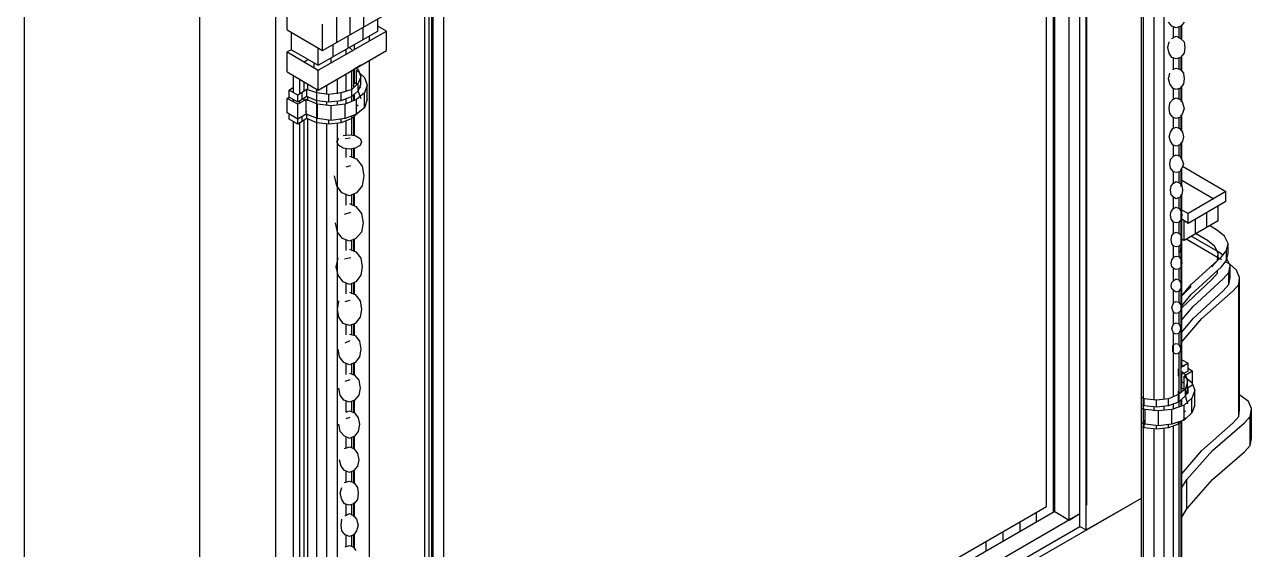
# Model space of a CAD drawing. Header units: inches. Extents: x 0.3 to 16.2, y 0.3 to 11.4.
# Drawn here: x 13.167 to 13.848, y 8.011 to 8.303 of the extents above; entities that cross this region are included whole.
import ezdxf

# ---------------------------------------------------------------- set-up
doc = ezdxf.new("R2010")
doc.units = ezdxf.units.IN
doc.header["$LTSCALE"] = 0.009843
doc.header["$MEASUREMENT"] = 0
doc.layers.add('GEOMETRY', color=7, linetype='Continuous')

msp = doc.modelspace()

# ---------------------------------------------------------------- linework, layer by layer
at = {"layer": 'GEOMETRY'}
for p, q in [((13.75236, 8.0311), (13.75236, 8.57126)), ((13.75591, 8.02205), (13.75591, 8.57598)), ((13.7563, 8.03583), (13.7563, 8.57638)), ((13.74646, 8.02756), (13.74646, 8.56772)), ((13.7378, 8.03189), (13.7378, 8.5626)), ((13.73858, 8.03228), (13.73858, 8.56299)), ((13.73386, 8.03504), (13.73386, 8.55079)), ((13.78661, 8.03976), (13.78661, 8.53268)), ((13.7878, 7.97205), (13.7878, 8.53189)), ((13.7937, 8.09449), (13.7937, 8.5126)), ((13.7937, 8.09449), (13.7937, 8.5126)), ((13.79921, 8.09488), (13.79921, 8.51299)), ((13.16693, 7.71772), (13.16693, 8.45079)), ((13.26417, 7.70118), (13.26417, 8.43189)), ((13.3063, 7.69016), (13.3063, 8.42008)), ((13.38898, 7.81024), (13.38898, 8.36417)), ((13.39134, 7.82244), (13.39134, 8.3626)), ((13.39291, 7.83268), (13.39291, 8.36378)), ((13.3937, 7.84528), (13.3937, 8.36142)), ((13.39961, 7.84213), (13.39961, 8.35787)), ((13.3126, 8.29961), (13.3126, 8.31457)), ((13.34764, 8.29685), (13.34764, 8.31181)), ((13.35512, 8.30118), (13.35512, 8.31614)), ((13.33228, 8.28819), (13.37008, 8.30984)), ((13.34016, 8.29252), (13.34016, 8.30748)), ((13.36299, 8.29882), (13.36299, 8.30551)), ((13.3126, 8.29961), (13.33228, 8.28819)), ((13.31496, 8.28858), (13.31496, 8.29803)), ((13.32992, 8.27717), (13.36772, 8.29882)), ((13.32992, 8.27717), (13.36772, 8.29882)), ((13.32992, 8.27992), (13.36299, 8.29882)), ((13.33228, 8.28819), (13.33228, 8.30276)), ((13.35472, 8.29409), (13.35472, 8.30079)), ((13.36772, 8.29882), (13.36299, 8.30157)), ((13.36772, 8.28819), (13.36772, 8.29882)), ((13.80354, 8.30157), (13.80157, 8.30394)), ((13.80591, 8.30079), (13.80354, 8.30157)), ((13.80433, 8.29528), (13.80433, 8.30118)), ((13.80433, 8.29528), (13.80433, 8.30118)), ((13.80866, 8.30157), (13.80591, 8.30079)), ((13.80748, 8.29528), (13.80748, 8.30118)), ((13.81024, 8.30394), (13.80866, 8.30157)), ((13.80866, 8.29449), (13.80866, 8.30197)), ((13.80866, 8.29449), (13.80866, 8.30197)), ((13.80866, 8.29449), (13.80866, 8.30197)), ((13.80866, 8.29449), (13.80866, 8.30197)), ((13.80906, 8.29409), (13.80906, 8.30236)), ((13.80906, 8.29409), (13.80906, 8.30236)), ((13.33819, 8.28465), (13.33819, 8.29134)), ((13.34646, 8.28937), (13.34646, 8.29606)), ((13.35, 8.28858), (13.35, 8.29134)), ((13.35827, 8.29331), (13.35827, 8.29606)), ((13.80118, 8.28976), (13.80197, 8.29291)), ((13.80354, 8.29488), (13.80591, 8.29606)), ((13.80591, 8.29606), (13.80827, 8.29488)), ((13.80827, 8.29488), (13.81024, 8.29291)), ((13.81024, 8.29291), (13.81063, 8.28976)), ((13.31496, 8.28858), (13.3126, 8.2874)), ((13.3126, 8.2874), (13.32992, 8.27717)), ((13.3126, 8.2874), (13.32992, 8.27717)), ((13.3126, 8.27638), (13.3126, 8.2874)), ((13.31496, 8.28858), (13.32992, 8.27992)), ((13.32992, 8.27992), (13.32992, 8.28937)), ((13.32992, 8.26614), (13.36772, 8.28819)), ((13.34528, 8.28583), (13.34528, 8.28858)), ((13.34724, 8.28976), (13.34843, 8.28858)), ((13.34843, 8.28858), (13.34882, 8.2878)), ((13.80197, 8.28661), (13.80118, 8.28976)), ((13.80354, 8.28425), (13.80197, 8.28661)), ((13.80591, 8.28346), (13.80354, 8.28425)), ((13.80827, 8.28425), (13.80591, 8.28346)), ((13.81024, 8.28661), (13.80827, 8.28425)), ((13.80866, 8.27677), (13.80866, 8.28465)), ((13.80866, 8.27677), (13.80866, 8.28465)), ((13.80866, 8.27717), (13.80866, 8.28465)), ((13.80866, 8.27717), (13.80866, 8.28465)), ((13.80906, 8.27677), (13.80906, 8.28504)), ((13.80906, 8.27677), (13.80906, 8.28504)), ((13.81063, 8.28976), (13.81024, 8.28661)), ((13.32205, 8.28189), (13.32402, 8.28307)), ((13.32756, 8.27874), (13.32756, 8.2811)), ((13.33701, 8.2811), (13.33701, 8.28386)), ((13.35354, 8.27992), (13.34961, 8.27756)), ((13.34961, 8.26772), (13.34961, 8.27756)), ((13.35, 8.26969), (13.35, 8.27795)), ((13.35118, 8.27835), (13.35197, 8.27756)), ((13.35197, 8.27756), (13.35354, 8.27362)), ((13.35827, 7.79252), (13.35827, 8.28268)), ((13.80394, 8.27756), (13.80591, 8.27835)), ((13.80433, 8.27795), (13.80433, 8.28386)), ((13.80433, 8.27795), (13.80433, 8.28386)), ((13.80591, 8.27835), (13.80827, 8.27756)), ((13.80748, 8.27795), (13.80748, 8.28386)), ((13.80827, 8.27756), (13.80984, 8.27559)), ((13.3126, 8.27638), (13.32992, 8.26614)), ((13.31614, 8.26496), (13.31614, 8.27441)), ((13.31969, 8.26417), (13.31969, 8.27244)), ((13.32205, 8.26575), (13.32205, 8.27087)), ((13.33031, 8.27717), (13.32913, 8.27717)), ((13.33031, 8.27717), (13.32913, 8.27717)), ((13.32992, 8.26614), (13.32992, 8.27717)), ((13.34055, 8.26417), (13.34055, 8.27244)), ((13.34528, 8.26535), (13.34528, 8.2752)), ((13.34528, 8.26535), (13.34528, 8.2752)), ((13.34843, 8.25984), (13.34843, 8.27717)), ((13.34843, 8.27717), (13.34843, 8.27677)), ((13.35118, 8.27717), (13.35551, 8.27323)), ((13.35118, 8.2689), (13.35118, 8.27717)), ((13.35354, 8.27362), (13.35197, 8.27008)), ((13.35354, 8.27362), (13.35197, 8.27008)), ((13.35354, 8.26969), (13.35354, 8.27362)), ((13.35551, 8.27323), (13.35709, 8.2689)), ((13.80157, 8.27244), (13.80236, 8.27559)), ((13.80236, 8.26969), (13.80157, 8.27244)), ((13.80984, 8.27559), (13.81024, 8.27244)), ((13.81024, 8.27244), (13.80984, 8.26969)), ((13.31378, 8.26614), (13.31614, 8.26772)), ((13.3185, 8.26339), (13.31378, 8.26614)), ((13.3185, 8.26339), (13.31378, 8.26614)), ((13.31378, 8.2622), (13.31378, 8.26614)), ((13.32362, 8.26654), (13.3185, 8.26339)), ((13.32362, 8.26654), (13.3185, 8.26339)), ((13.32087, 8.26102), (13.32087, 8.26496)), ((13.32913, 8.26457), (13.32362, 8.26654)), ((13.32362, 8.2626), (13.32362, 8.26654)), ((13.32913, 8.26457), (13.32362, 8.26654)), ((13.32402, 8.26654), (13.32402, 8.26969)), ((13.32913, 7.70709), (13.32913, 8.26693)), ((13.33583, 8.26378), (13.32913, 8.26457)), ((13.32913, 8.26024), (13.32913, 8.26457)), ((13.33583, 8.26378), (13.32913, 8.26457)), ((13.33465, 8.26378), (13.33465, 8.2689)), ((13.34252, 8.26457), (13.33583, 8.26378)), ((13.34252, 8.26457), (13.33583, 8.26378)), ((13.34843, 8.26654), (13.34252, 8.26457)), ((13.34843, 8.26654), (13.34252, 8.26457)), ((13.34252, 8.26024), (13.34252, 8.26457)), ((13.35197, 8.27008), (13.34843, 8.26654)), ((13.35197, 8.27008), (13.34843, 8.26654)), ((13.34843, 8.2689), (13.34843, 8.2685)), ((13.34843, 8.2689), (13.34843, 8.2685)), ((13.34843, 8.2685), (13.34843, 8.2685)), ((13.34843, 8.26457), (13.34843, 8.2685)), ((13.34843, 8.2626), (13.34843, 8.26654)), ((13.35197, 8.26575), (13.34843, 8.2626)), ((13.35118, 8.27047), (13.34961, 8.26969)), ((13.35118, 8.27047), (13.34961, 8.26969)), ((13.35, 8.26024), (13.35, 8.26417)), ((13.35551, 8.26457), (13.35118, 8.26102)), ((13.35551, 8.26457), (13.35118, 8.26102)), ((13.35197, 8.26575), (13.35197, 8.27008)), ((13.35354, 8.26969), (13.35197, 8.26575)), ((13.35354, 8.26772), (13.35197, 8.26693)), ((13.35197, 8.26575), (13.35197, 8.26535)), ((13.35197, 8.26535), (13.35354, 8.26142)), ((13.35709, 8.2689), (13.35551, 8.26457)), ((13.35709, 8.2689), (13.35551, 8.26457)), ((13.35551, 8.2563), (13.35551, 8.26457)), ((13.35709, 8.26102), (13.35709, 8.2689)), ((13.80394, 8.26732), (13.80236, 8.26969)), ((13.80591, 8.26654), (13.80394, 8.26732)), ((13.80433, 8.26102), (13.80433, 8.26732)), ((13.80433, 8.26102), (13.80433, 8.26732)), ((13.80827, 8.26732), (13.80591, 8.26654)), ((13.80748, 8.26102), (13.80748, 8.26693)), ((13.80984, 8.26969), (13.80827, 8.26732)), ((13.80866, 8.25984), (13.80866, 8.26811)), ((13.80866, 8.25984), (13.80866, 8.26811)), ((13.80866, 8.26024), (13.80866, 8.26811)), ((13.80866, 8.26024), (13.80866, 8.26811)), ((13.80906, 8.25984), (13.80906, 8.2685)), ((13.80906, 8.25984), (13.80906, 8.2685)), ((13.3126, 8.26142), (13.31378, 8.2622)), ((13.3185, 8.25827), (13.3126, 8.26142)), ((13.3185, 8.25827), (13.3126, 8.26142)), ((13.3126, 8.25354), (13.3126, 8.26142)), ((13.3185, 8.25945), (13.31378, 8.2622)), ((13.31614, 8.25945), (13.31614, 8.26102)), ((13.3185, 8.25945), (13.3185, 8.26339)), ((13.32362, 8.2626), (13.3185, 8.25945)), ((13.32323, 8.26102), (13.3185, 8.25827)), ((13.32323, 8.26102), (13.3185, 8.25827)), ((13.3185, 8.25), (13.3185, 8.25827)), ((13.31969, 8.25866), (13.31969, 8.26024)), ((13.32205, 8.26024), (13.32205, 8.26142)), ((13.32953, 8.25827), (13.32323, 8.26102)), ((13.32323, 8.25276), (13.32323, 8.26102)), ((13.32953, 8.25827), (13.32323, 8.26102)), ((13.32913, 8.26024), (13.32362, 8.2626)), ((13.32402, 8.26024), (13.32402, 8.2622)), ((13.33583, 8.25945), (13.32913, 8.26024)), ((13.33701, 8.25748), (13.32953, 8.25827)), ((13.32953, 8.25039), (13.32953, 8.25827)), ((13.33701, 8.25748), (13.32953, 8.25827)), ((13.33465, 8.25787), (13.33465, 8.25984)), ((13.33583, 8.25945), (13.33583, 8.26378)), ((13.34252, 8.26024), (13.33583, 8.25945)), ((13.34488, 8.25827), (13.33701, 8.25748)), ((13.34488, 8.25827), (13.33701, 8.25748)), ((13.33701, 8.24921), (13.33701, 8.25748)), ((13.34055, 8.25787), (13.34055, 8.26024)), ((13.34843, 8.2626), (13.34252, 8.26024)), ((13.35118, 8.26102), (13.34488, 8.25827)), ((13.35118, 8.26102), (13.34488, 8.25827)), ((13.34488, 8.25039), (13.34488, 8.25827)), ((13.34528, 8.25866), (13.34528, 8.26142)), ((13.34528, 8.25866), (13.34528, 8.26142)), ((13.34961, 8.26024), (13.34961, 8.26378)), ((13.35118, 8.25276), (13.35118, 8.26102)), ((13.35197, 8.25787), (13.35118, 8.25709)), ((13.35197, 8.25787), (13.35118, 8.25709)), ((13.35709, 8.26102), (13.35551, 8.2563)), ((13.80197, 8.25591), (13.80236, 8.25906)), ((13.80236, 8.25906), (13.80394, 8.26102)), ((13.80394, 8.26102), (13.80591, 8.26181)), ((13.80591, 8.26181), (13.80827, 8.26102)), ((13.80827, 8.26102), (13.80945, 8.25906)), ((13.80945, 8.25906), (13.81024, 8.25591)), ((13.3185, 8.25), (13.3126, 8.25354)), ((13.31378, 8.25), (13.31378, 8.25276)), ((13.32323, 8.25276), (13.3185, 8.25)), ((13.3185, 8.24724), (13.3185, 8.25118)), ((13.32362, 8.25039), (13.3185, 8.24724)), ((13.32087, 8.24882), (13.32087, 8.25157)), ((13.32362, 8.25433), (13.32323, 8.25394)), ((13.32362, 8.25433), (13.32323, 8.25394)), ((13.32953, 8.25039), (13.32323, 8.25276)), ((13.32362, 8.25039), (13.32362, 8.25236)), ((13.32913, 8.24803), (13.32362, 8.25039)), ((13.32953, 8.25236), (13.32913, 8.25236)), ((13.32913, 8.24803), (13.32913, 8.25236)), ((13.32953, 8.25236), (13.32913, 8.25236)), ((13.33701, 8.24921), (13.32953, 8.25039)), ((13.34488, 8.25039), (13.33701, 8.24921)), ((13.34843, 8.25039), (13.34252, 8.24803)), ((13.35118, 8.25276), (13.34488, 8.25039)), ((13.35197, 8.25354), (13.34843, 8.25039)), ((13.34843, 8.24134), (13.34843, 8.25157)), ((13.34843, 8.25039), (13.34843, 8.25157)), ((13.34961, 8.24094), (13.34961, 8.25157)), ((13.35, 8.24094), (13.35, 8.25197)), ((13.35551, 8.2563), (13.35118, 8.25276)), ((13.80236, 8.25315), (13.80197, 8.25591)), ((13.80394, 8.25118), (13.80236, 8.25315)), ((13.80591, 8.25039), (13.80394, 8.25118)), ((13.80433, 8.24488), (13.80433, 8.25118)), ((13.80433, 8.24488), (13.80433, 8.25118)), ((13.80827, 8.25118), (13.80591, 8.25039)), ((13.80748, 8.24488), (13.80748, 8.25118)), ((13.80945, 8.25315), (13.80827, 8.25118)), ((13.80866, 8.2437), (13.80866, 8.25236)), ((13.80866, 8.2437), (13.80866, 8.25236)), ((13.80866, 8.24409), (13.80866, 8.25197)), ((13.80866, 8.24409), (13.80866, 8.25197)), ((13.80906, 8.2437), (13.80906, 8.25236)), ((13.80906, 8.2437), (13.80906, 8.25236)), ((13.81024, 8.25591), (13.80945, 8.25315)), ((13.3185, 8.24724), (13.31378, 8.25)), ((13.31614, 7.83031), (13.31614, 8.24882)), ((13.31969, 7.82992), (13.31969, 8.24803)), ((13.32205, 7.8311), (13.32205, 8.24921)), ((13.32402, 7.83189), (13.32402, 8.25)), ((13.33583, 8.24724), (13.32913, 8.24803)), ((13.33465, 7.82953), (13.33465, 8.24764)), ((13.33583, 8.24724), (13.33583, 8.24961)), ((13.34252, 8.24803), (13.33583, 8.24724)), ((13.34055, 7.82992), (13.34055, 8.24803)), ((13.34252, 8.24803), (13.34252, 8.25)), ((13.34528, 8.24134), (13.34528, 8.24921)), ((13.34528, 8.24134), (13.34528, 8.24921)), ((13.80276, 8.24291), (13.80394, 8.24488)), ((13.80394, 8.24488), (13.80591, 8.24567)), ((13.80591, 8.24567), (13.80787, 8.24488)), ((13.80787, 8.24488), (13.80945, 8.24291)), ((13.34016, 8.2374), (13.34134, 8.23937)), ((13.34134, 8.23543), (13.34016, 8.2374)), ((13.3437, 8.24094), (13.34724, 8.24134)), ((13.34488, 8.23937), (13.34764, 8.23976)), ((13.34724, 8.24134), (13.35039, 8.24094)), ((13.35039, 8.24094), (13.35315, 8.23937)), ((13.35315, 8.23937), (13.35394, 8.2374)), ((13.35394, 8.2374), (13.35315, 8.23543)), ((13.80197, 8.24016), (13.80276, 8.24291)), ((13.80276, 8.2378), (13.80197, 8.24016)), ((13.80394, 8.23583), (13.80276, 8.2378)), ((13.80945, 8.2378), (13.80787, 8.23583)), ((13.80866, 8.22835), (13.80866, 8.23701)), ((13.80866, 8.22835), (13.80866, 8.23701)), ((13.80866, 8.22835), (13.80866, 8.23661)), ((13.80866, 8.22835), (13.80866, 8.23661)), ((13.80906, 8.22795), (13.80906, 8.23701)), ((13.80906, 8.22795), (13.80906, 8.23701)), ((13.80945, 8.24291), (13.80984, 8.24016)), ((13.80984, 8.24016), (13.80945, 8.2378)), ((13.3437, 8.23386), (13.34134, 8.23543)), ((13.34724, 8.23346), (13.3437, 8.23386)), ((13.34528, 8.22874), (13.34528, 8.23346)), ((13.34528, 8.22874), (13.34528, 8.23346)), ((13.35039, 8.23386), (13.34724, 8.23346)), ((13.34843, 8.22874), (13.34843, 8.23346)), ((13.34961, 8.22835), (13.34961, 8.23386)), ((13.35, 8.22835), (13.35, 8.23386)), ((13.35315, 8.23543), (13.35039, 8.23386)), ((13.80591, 8.23504), (13.80394, 8.23583)), ((13.80433, 8.22953), (13.80433, 8.23583)), ((13.80433, 8.22953), (13.80433, 8.23583)), ((13.80433, 8.22953), (13.80591, 8.23031)), ((13.80787, 8.23583), (13.80591, 8.23504)), ((13.80591, 8.23031), (13.80787, 8.22953)), ((13.80748, 8.22953), (13.80748, 8.23583)), ((13.34016, 8.22402), (13.34055, 8.22441)), ((13.34528, 8.22362), (13.34803, 8.22441)), ((13.34724, 8.22953), (13.35118, 8.22795)), ((13.35118, 8.22795), (13.35433, 8.22402)), ((13.35433, 8.22402), (13.35512, 8.2185)), ((13.80236, 8.2252), (13.80276, 8.22756)), ((13.80276, 8.22283), (13.80236, 8.2252)), ((13.80276, 8.22756), (13.80433, 8.22953)), ((13.80787, 8.22953), (13.80906, 8.22756)), ((13.80906, 8.22756), (13.80984, 8.2252)), ((13.80984, 8.2252), (13.80906, 8.22283)), ((13.80945, 8.22402), (13.83346, 8.20984)), ((13.34016, 8.21299), (13.33898, 8.2185)), ((13.35512, 8.2185), (13.35433, 8.21299)), ((13.80433, 8.22087), (13.80276, 8.22283)), ((13.80591, 8.22047), (13.80433, 8.22087)), ((13.80433, 8.21457), (13.80433, 8.22087)), ((13.80433, 8.21457), (13.80433, 8.22087)), ((13.80787, 8.22087), (13.80591, 8.22047)), ((13.80748, 8.21496), (13.80748, 8.22087)), ((13.80906, 8.22283), (13.80787, 8.22087)), ((13.80866, 8.21339), (13.80866, 8.22244)), ((13.80866, 8.21339), (13.80866, 8.22244)), ((13.80866, 8.2126), (13.80866, 8.22205)), ((13.80866, 8.21339), (13.80866, 8.22205)), ((13.80906, 8.21299), (13.80906, 8.22244)), ((13.80906, 8.21299), (13.80906, 8.22244)), ((13.34291, 8.20906), (13.34016, 8.21299)), ((13.35433, 8.21299), (13.35118, 8.20906)), ((13.80276, 8.21063), (13.80315, 8.21299)), ((13.80315, 8.20827), (13.80276, 8.21063)), ((13.80315, 8.21299), (13.80433, 8.21457)), ((13.80433, 8.21457), (13.80591, 8.21535)), ((13.80591, 8.21535), (13.80787, 8.21457)), ((13.80787, 8.21457), (13.80906, 8.21299)), ((13.80906, 8.21614), (13.82677, 8.20591)), ((13.80906, 8.21299), (13.80945, 8.21063)), ((13.80945, 8.21063), (13.80906, 8.20827)), ((13.83346, 8.20984), (13.8126, 8.19764)), ((13.83346, 8.20984), (13.8126, 8.19764)), ((13.83346, 8.20433), (13.83346, 8.20984)), ((13.34724, 8.20748), (13.34291, 8.20906)), ((13.34528, 8.20236), (13.34528, 8.20827)), ((13.34528, 8.20236), (13.34528, 8.20827)), ((13.35118, 8.20906), (13.34724, 8.20748)), ((13.34724, 8.20315), (13.35079, 8.20157)), ((13.34843, 8.20236), (13.34843, 8.20787)), ((13.34961, 8.20197), (13.34961, 8.20827)), ((13.35, 8.20197), (13.35, 8.20866)), ((13.80433, 8.20669), (13.80315, 8.20827)), ((13.80591, 8.20591), (13.80433, 8.20669)), ((13.80433, 8.20039), (13.80433, 8.20669)), ((13.80433, 8.20039), (13.80433, 8.20669)), ((13.80787, 8.20669), (13.80591, 8.20591)), ((13.80748, 8.20039), (13.80748, 8.20669)), ((13.80906, 8.20827), (13.80787, 8.20669)), ((13.80866, 8.1122), (13.80866, 8.20827)), ((13.80866, 8.17992), (13.80866, 8.20827)), ((13.80866, 8.19921), (13.80866, 8.20787)), ((13.80906, 8.20394), (13.80906, 8.20827)), ((13.80906, 8.1126), (13.80906, 8.20827)), ((13.83346, 8.20433), (13.8126, 8.19213)), ((13.34449, 8.19724), (13.34803, 8.19843)), ((13.35079, 8.20157), (13.35394, 8.19764)), ((13.35394, 8.19764), (13.35472, 8.19252)), ((13.80276, 8.19685), (13.80315, 8.19882)), ((13.80315, 8.19449), (13.80276, 8.19685)), ((13.80315, 8.19882), (13.80433, 8.20039)), ((13.80433, 8.20039), (13.80591, 8.20118)), ((13.80591, 8.20118), (13.80748, 8.20039)), ((13.80748, 8.20039), (13.80866, 8.19882)), ((13.80866, 8.19882), (13.80906, 8.19685)), ((13.80906, 8.19685), (13.80866, 8.19449)), ((13.8126, 8.19764), (13.80906, 8.19961)), ((13.8126, 8.19764), (13.80906, 8.19961)), ((13.8126, 8.19764), (13.80906, 8.19961)), ((13.8126, 8.19213), (13.8126, 8.19764)), ((13.82283, 8.19016), (13.82283, 8.19803)), ((13.82913, 8.1937), (13.82913, 8.20197)), ((13.34055, 8.1874), (13.33937, 8.19252)), ((13.35472, 8.19252), (13.35394, 8.1874)), ((13.80433, 8.19291), (13.80315, 8.19449)), ((13.80433, 8.18622), (13.80433, 8.19331)), ((13.80433, 8.18622), (13.80433, 8.19331)), ((13.80591, 8.19252), (13.80433, 8.19291)), ((13.80748, 8.19291), (13.80591, 8.19252)), ((13.80866, 8.19449), (13.80748, 8.19291)), ((13.80748, 8.18661), (13.80748, 8.19291)), ((13.80866, 8.09843), (13.80866, 8.19409)), ((13.81024, 8.1937), (13.80906, 8.19449)), ((13.81024, 8.1937), (13.80906, 8.19449)), ((13.8126, 8.19213), (13.80906, 8.19449)), ((13.82913, 8.1937), (13.81024, 8.18268)), ((13.81024, 8.18268), (13.81024, 8.1937)), ((13.81654, 8.18661), (13.81654, 8.19449)), ((13.82874, 8.18819), (13.82441, 8.19094)), ((13.34331, 8.18386), (13.34055, 8.1874)), ((13.34724, 8.18228), (13.34331, 8.18386)), ((13.34528, 8.17717), (13.34528, 8.18307)), ((13.34528, 8.17717), (13.34528, 8.18307)), ((13.35079, 8.18386), (13.34724, 8.18228)), ((13.34843, 8.17717), (13.34843, 8.18268)), ((13.34961, 8.17677), (13.34961, 8.18307)), ((13.35, 8.17677), (13.35, 8.18346)), ((13.35394, 8.1874), (13.35079, 8.18386)), ((13.80315, 8.18307), (13.80354, 8.18543)), ((13.80354, 8.1811), (13.80315, 8.18307)), ((13.80354, 8.18543), (13.80433, 8.18661)), ((13.80433, 8.18661), (13.80591, 8.1874)), ((13.80591, 8.1874), (13.80748, 8.18661)), ((13.80748, 8.18661), (13.80866, 8.18543)), ((13.80866, 8.18543), (13.80906, 8.18307)), ((13.80906, 8.18307), (13.80866, 8.1811)), ((13.81024, 8.18268), (13.80906, 8.18346)), ((13.8311, 8.17205), (13.81142, 8.18346)), ((13.82992, 8.17598), (13.81417, 8.18504)), ((13.82323, 8.18268), (13.81654, 8.18661)), ((13.82717, 8.17953), (13.82323, 8.18268)), ((13.83268, 8.18504), (13.82874, 8.18819)), ((13.83465, 8.1811), (13.83268, 8.18504)), ((13.34724, 8.17795), (13.35079, 8.17638)), ((13.35079, 8.17638), (13.35354, 8.17283)), ((13.80433, 8.17953), (13.80354, 8.1811)), ((13.80433, 8.17323), (13.80433, 8.17992)), ((13.80433, 8.17323), (13.80433, 8.17992)), ((13.80591, 8.17913), (13.80433, 8.17953)), ((13.80748, 8.17953), (13.80591, 8.17913)), ((13.80866, 8.1811), (13.80748, 8.17953)), ((13.80748, 8.17362), (13.80748, 8.17953)), ((13.80827, 8.17598), (13.80866, 8.17992)), ((13.82913, 8.17559), (13.82717, 8.17953)), ((13.82874, 8.17165), (13.82913, 8.17559)), ((13.82874, 8.17165), (13.82913, 8.17559)), ((13.82913, 8.17205), (13.82913, 8.17559)), ((13.83189, 8.17441), (13.82992, 8.17598)), ((13.8311, 8.17362), (13.83386, 8.17717)), ((13.8311, 8.17362), (13.83386, 8.17717)), ((13.83386, 8.17717), (13.83465, 8.1811)), ((13.83386, 8.17717), (13.83465, 8.1811)), ((13.83386, 8.17165), (13.83386, 8.17717)), ((13.83386, 8.17165), (13.83465, 8.17559)), ((13.83465, 8.17559), (13.83465, 8.1811)), ((13.33976, 8.16811), (13.34094, 8.17283)), ((13.34449, 8.17244), (13.34803, 8.17323)), ((13.35354, 8.17283), (13.35433, 8.16811)), ((13.80315, 8.17008), (13.80354, 8.17205)), ((13.80354, 8.16811), (13.80315, 8.17008)), ((13.80354, 8.17205), (13.80472, 8.17362)), ((13.80472, 8.17362), (13.80591, 8.17402)), ((13.80591, 8.17402), (13.80748, 8.17362)), ((13.80748, 8.17362), (13.80866, 8.17205)), ((13.80866, 8.17205), (13.80906, 8.17008)), ((13.80906, 8.17008), (13.80866, 8.16811)), ((13.81417, 8.15827), (13.8311, 8.17362)), ((13.81417, 8.15827), (13.8311, 8.17362)), ((13.82559, 8.16811), (13.82874, 8.17165)), ((13.82559, 8.16811), (13.82874, 8.17165)), ((13.8311, 8.16811), (13.83386, 8.17165)), ((13.83543, 8.16969), (13.83307, 8.17087)), ((13.83583, 8.1689), (13.83386, 8.17283)), ((13.83504, 8.16496), (13.83583, 8.1689)), ((13.83504, 8.16496), (13.83583, 8.1689)), ((13.83937, 8.16614), (13.83543, 8.16969)), ((13.83583, 8.1622), (13.83583, 8.1689)), ((13.34094, 8.16339), (13.33976, 8.16811)), ((13.3437, 8.15984), (13.34094, 8.16339)), ((13.35354, 8.16339), (13.35079, 8.15984)), ((13.35433, 8.16811), (13.35354, 8.16339)), ((13.80472, 8.16693), (13.80354, 8.16811)), ((13.80433, 8.16024), (13.80433, 8.16732)), ((13.80433, 8.16024), (13.80433, 8.16732)), ((13.80591, 8.16654), (13.80472, 8.16693)), ((13.80748, 8.16693), (13.80591, 8.16654)), ((13.80866, 8.16811), (13.80748, 8.16693)), ((13.80748, 8.16063), (13.80748, 8.16693)), ((13.81417, 8.15276), (13.8311, 8.16811)), ((13.82559, 8.16102), (13.82874, 8.16457)), ((13.82874, 8.16457), (13.82874, 8.16614)), ((13.83189, 8.16142), (13.83504, 8.16496)), ((13.83189, 8.16142), (13.83504, 8.16496)), ((13.83504, 8.15827), (13.83504, 8.16496)), ((13.83504, 8.15827), (13.83583, 8.1622)), ((13.84094, 8.1622), (13.83937, 8.16614)), ((13.84055, 8.15827), (13.84094, 8.1622)), ((13.84055, 8.15827), (13.84094, 8.1622)), ((13.84094, 8.08898), (13.84094, 8.1622)), ((13.34724, 8.15827), (13.3437, 8.15984)), ((13.34528, 8.15315), (13.34528, 8.15906)), ((13.34528, 8.15315), (13.34528, 8.15906)), ((13.35079, 8.15984), (13.34724, 8.15827)), ((13.34843, 8.15315), (13.34843, 8.15906)), ((13.34961, 8.15276), (13.34961, 8.15945)), ((13.35, 8.15276), (13.35, 8.15945)), ((13.80315, 8.15748), (13.80354, 8.15945)), ((13.80354, 8.15591), (13.80315, 8.15748)), ((13.80354, 8.15945), (13.80472, 8.16063)), ((13.80472, 8.15472), (13.80354, 8.15591)), ((13.80433, 8.14764), (13.80433, 8.15512)), ((13.80433, 8.14764), (13.80433, 8.15512)), ((13.80472, 8.16063), (13.80591, 8.16142)), ((13.80591, 8.16142), (13.80748, 8.16063)), ((13.80748, 8.16063), (13.80827, 8.15945)), ((13.80827, 8.15591), (13.80748, 8.15472)), ((13.80827, 8.15945), (13.80866, 8.15748)), ((13.80866, 8.15748), (13.80827, 8.15591)), ((13.80906, 8.14528), (13.82559, 8.16102)), ((13.80906, 8.15197), (13.81417, 8.15827)), ((13.80906, 8.15197), (13.81417, 8.15827)), ((13.80906, 8.15197), (13.81417, 8.15709)), ((13.80906, 8.15197), (13.81417, 8.15709)), ((13.81535, 8.14606), (13.83189, 8.16142)), ((13.81535, 8.14606), (13.83189, 8.16142)), ((13.83189, 8.15472), (13.83504, 8.15827)), ((13.8374, 8.15472), (13.84055, 8.15827)), ((13.8374, 8.15472), (13.84055, 8.15827)), ((13.84055, 8.08504), (13.84055, 8.15827)), ((13.34055, 8.14449), (13.34134, 8.14921)), ((13.34488, 8.14882), (13.34764, 8.14961)), ((13.34724, 8.15394), (13.35039, 8.15276)), ((13.35039, 8.15276), (13.35315, 8.14921)), ((13.35315, 8.14921), (13.35394, 8.14449)), ((13.80394, 8.14724), (13.80472, 8.14843)), ((13.80591, 8.15394), (13.80472, 8.15472)), ((13.80472, 8.14843), (13.80591, 8.14882)), ((13.80748, 8.15472), (13.80591, 8.15394)), ((13.80591, 8.14882), (13.80709, 8.14843)), ((13.80709, 8.14843), (13.80827, 8.14724)), ((13.80748, 8.14803), (13.80748, 8.15472)), ((13.80906, 8.14646), (13.81417, 8.15276)), ((13.81535, 8.13937), (13.83189, 8.15472)), ((13.82008, 8.13937), (13.8374, 8.15472)), ((13.82008, 8.13937), (13.8374, 8.15472)), ((13.34134, 8.14016), (13.34055, 8.14449)), ((13.35394, 8.14449), (13.35315, 8.14016)), ((13.80354, 8.14567), (13.80394, 8.14724)), ((13.80394, 8.1437), (13.80354, 8.14567)), ((13.80472, 8.14252), (13.80394, 8.1437)), ((13.80433, 8.13583), (13.80433, 8.14331)), ((13.80433, 8.13583), (13.80433, 8.14331)), ((13.80591, 8.14213), (13.80472, 8.14252)), ((13.80709, 8.14252), (13.80591, 8.14213)), ((13.80827, 8.1437), (13.80709, 8.14252)), ((13.80748, 8.13622), (13.80748, 8.14291)), ((13.80827, 8.14724), (13.80866, 8.14567)), ((13.80866, 8.14567), (13.80827, 8.1437)), ((13.80906, 8.13858), (13.81535, 8.14606)), ((13.80906, 8.13858), (13.81535, 8.14606)), ((13.3437, 8.13661), (13.34134, 8.14016)), ((13.34724, 8.13543), (13.3437, 8.13661)), ((13.34528, 8.13031), (13.34528, 8.13622)), ((13.34528, 8.13031), (13.34528, 8.13622)), ((13.35039, 8.13661), (13.34724, 8.13543)), ((13.34843, 8.13031), (13.34843, 8.13622)), ((13.34961, 8.12992), (13.34961, 8.13661)), ((13.35, 8.12992), (13.35, 8.13661)), ((13.35315, 8.14016), (13.35039, 8.13661)), ((13.80354, 8.13386), (13.80394, 8.13543)), ((13.80394, 8.13543), (13.80472, 8.13661)), ((13.80472, 8.13661), (13.80591, 8.13701)), ((13.80591, 8.13701), (13.80709, 8.13661)), ((13.80709, 8.13661), (13.80787, 8.13543)), ((13.80787, 8.13543), (13.80827, 8.13386)), ((13.80906, 8.13189), (13.81535, 8.13937)), ((13.80906, 8.12638), (13.82008, 8.13937)), ((13.80906, 8.12638), (13.82008, 8.13937)), ((13.34724, 8.13071), (13.35039, 8.12992)), ((13.35039, 8.12992), (13.35276, 8.12677)), ((13.80394, 8.13228), (13.80354, 8.13386)), ((13.80472, 8.1311), (13.80394, 8.13228)), ((13.80433, 8.09606), (13.80433, 8.13189)), ((13.80433, 8.09606), (13.80433, 8.13189)), ((13.80591, 8.13071), (13.80472, 8.1311)), ((13.80709, 8.1311), (13.80591, 8.13071)), ((13.80787, 8.13228), (13.80709, 8.1311)), ((13.80748, 8.12441), (13.80748, 8.1315)), ((13.80827, 8.13386), (13.80787, 8.13228)), ((13.34173, 8.11811), (13.34094, 8.12244)), ((13.34488, 8.12598), (13.34764, 8.12717)), ((13.35276, 8.12677), (13.35354, 8.12244)), ((13.35354, 8.12244), (13.35276, 8.11811)), ((13.80394, 8.12402), (13.80472, 8.1252)), ((13.80394, 8.12244), (13.80394, 8.12402)), ((13.80394, 8.12087), (13.80394, 8.12244)), ((13.80472, 8.12008), (13.80394, 8.12087)), ((13.80472, 8.1252), (13.80591, 8.12559)), ((13.80591, 8.12559), (13.80709, 8.1252)), ((13.80709, 8.1252), (13.80787, 8.12402)), ((13.80787, 8.12087), (13.80709, 8.12008)), ((13.80787, 8.12402), (13.80827, 8.12244)), ((13.80827, 8.12244), (13.80787, 8.12087)), ((13.34409, 8.11496), (13.34173, 8.11811)), ((13.34724, 8.11378), (13.34409, 8.11496)), ((13.34528, 8.10827), (13.34528, 8.11417)), ((13.34528, 8.10827), (13.34528, 8.11417)), ((13.35039, 8.11496), (13.34724, 8.11378)), ((13.34843, 8.10866), (13.34843, 8.11417)), ((13.34961, 8.10827), (13.34961, 8.11457)), ((13.35, 8.10787), (13.35, 8.11496)), ((13.35276, 8.11811), (13.35039, 8.11496)), ((13.80591, 8.11969), (13.80472, 8.12008)), ((13.80709, 8.12008), (13.80591, 8.11969)), ((13.80748, 8.09055), (13.80748, 8.12047)), ((13.8126, 8.11457), (13.80866, 8.1122)), ((13.8126, 8.11457), (13.80866, 8.1122)), ((13.80906, 8.11654), (13.8126, 8.11457)), ((13.8126, 8.11024), (13.8126, 8.11457)), ((13.34724, 8.10906), (13.35, 8.10787)), ((13.35, 8.10787), (13.35236, 8.10512)), ((13.80748, 8.11142), (13.80709, 8.11142)), ((13.80748, 8.11142), (13.80709, 8.11142)), ((13.80709, 8.11142), (13.80748, 8.11102)), ((13.80709, 8.10748), (13.80709, 8.11142)), ((13.80748, 8.10748), (13.80709, 8.10748)), ((13.8126, 8.11024), (13.80866, 8.10827)), ((13.80866, 8.11024), (13.81102, 8.10827)), ((13.80866, 8.1), (13.80866, 8.10827)), ((13.80906, 8.11378), (13.81024, 8.11299)), ((13.80906, 8.10039), (13.80906, 8.10827)), ((13.81496, 8.11024), (13.81024, 8.10748)), ((13.81496, 8.11024), (13.81024, 8.10748)), ((13.81024, 8.10748), (13.81457, 8.10394)), ((13.81024, 8.09961), (13.81024, 8.10748)), ((13.81102, 8.10827), (13.8122, 8.10433)), ((13.8126, 8.11181), (13.81496, 8.11024)), ((13.81496, 8.10236), (13.81496, 8.11024)), ((13.34213, 8.09685), (13.34134, 8.10079)), ((13.34488, 8.10472), (13.34764, 8.10551)), ((13.35236, 8.10512), (13.35315, 8.10079)), ((13.35315, 8.10079), (13.35236, 8.09685)), ((13.81024, 8.10079), (13.80866, 8.1)), ((13.81024, 8.10079), (13.80866, 8.1)), ((13.80906, 8.10433), (13.81024, 8.10354)), ((13.8122, 8.10433), (13.81102, 8.10039)), ((13.8122, 8.10433), (13.81102, 8.10039)), ((13.8122, 8.10039), (13.8122, 8.10433)), ((13.81496, 8.10236), (13.8122, 8.10079)), ((13.8126, 8.09803), (13.8126, 8.10079)), ((13.81457, 8.10394), (13.81614, 8.09961)), ((13.34409, 8.09409), (13.34213, 8.09685)), ((13.34724, 8.09291), (13.34409, 8.09409)), ((13.34528, 8.0874), (13.34528, 8.0937)), ((13.34528, 8.0874), (13.34528, 8.0937)), ((13.35, 8.09409), (13.34724, 8.09291)), ((13.34961, 8.0874), (13.34961, 8.0937)), ((13.35236, 8.09685), (13.35, 8.09409)), ((13.35, 8.08701), (13.35, 8.09409)), ((13.78819, 8.09488), (13.78661, 8.09567)), ((13.78819, 8.09488), (13.78661, 8.09567)), ((13.79488, 8.09409), (13.78819, 8.09488)), ((13.78819, 8.09094), (13.78819, 8.09488)), ((13.79488, 8.09409), (13.78819, 8.09488)), ((13.80157, 8.09488), (13.79488, 8.09409)), ((13.80157, 8.09488), (13.79488, 8.09409)), ((13.79488, 8.09016), (13.79488, 8.09409)), ((13.80709, 8.09724), (13.80157, 8.09488)), ((13.80709, 8.09724), (13.80157, 8.09488)), ((13.80157, 8.09094), (13.80157, 8.09488)), ((13.81102, 8.10039), (13.80709, 8.09724)), ((13.81102, 8.10039), (13.80709, 8.09724)), ((13.80748, 8.09921), (13.80709, 8.09921)), ((13.80748, 8.09921), (13.80709, 8.09921)), ((13.80709, 8.09921), (13.80748, 8.09882)), ((13.80709, 8.09528), (13.80709, 8.09921)), ((13.80709, 8.09291), (13.80709, 8.09724)), ((13.81102, 8.09646), (13.80709, 8.09291)), ((13.80866, 8.09094), (13.80866, 8.09449)), ((13.80866, 8.09094), (13.80866, 8.09449)), ((13.80906, 8.09094), (13.80906, 8.09449)), ((13.81102, 8.1), (13.81024, 8.09961)), ((13.81457, 8.09528), (13.81024, 8.09134)), ((13.81457, 8.09528), (13.81024, 8.09134)), ((13.81063, 8.09606), (13.81102, 8.09606)), ((13.8122, 8.10039), (13.81102, 8.09646)), ((13.81102, 8.09646), (13.81102, 8.10039)), ((13.8126, 8.09803), (13.81102, 8.09724)), ((13.81102, 8.09606), (13.8122, 8.09213)), ((13.81614, 8.09961), (13.81457, 8.09528)), ((13.81614, 8.09961), (13.81457, 8.09528)), ((13.81457, 8.08701), (13.81457, 8.09528)), ((13.81614, 8.09134), (13.81614, 8.09961)), ((13.84173, 8.09646), (13.84055, 8.09764)), ((13.84606, 8.09331), (13.84173, 8.09646)), ((13.34528, 8.0874), (13.34724, 8.08819)), ((13.34724, 8.08819), (13.35, 8.08701)), ((13.34843, 8.0878), (13.34843, 8.09331)), ((13.35, 8.08701), (13.35197, 8.08425)), ((13.78819, 8.09094), (13.78661, 8.09134)), ((13.78858, 8.08898), (13.78661, 8.08937)), ((13.78858, 8.08898), (13.78661, 8.08937)), ((13.79488, 8.09016), (13.78819, 8.09094)), ((13.79606, 8.08819), (13.78858, 8.08898)), ((13.78858, 8.08071), (13.78858, 8.08898)), ((13.79606, 8.08819), (13.78858, 8.08898)), ((13.7937, 8.08819), (13.7937, 8.09016)), ((13.7937, 8.08819), (13.7937, 8.09016)), ((13.80157, 8.09094), (13.79488, 8.09016)), ((13.80354, 8.08898), (13.79606, 8.08819)), ((13.80354, 8.08898), (13.79606, 8.08819)), ((13.79606, 8.07992), (13.79606, 8.08819)), ((13.79921, 8.08858), (13.79921, 8.09055)), ((13.80709, 8.09291), (13.80157, 8.09094)), ((13.81024, 8.09134), (13.80354, 8.08898)), ((13.81024, 8.09134), (13.80354, 8.08898)), ((13.80354, 8.08071), (13.80354, 8.08898)), ((13.80433, 8.08898), (13.80433, 8.09213)), ((13.80433, 8.08898), (13.80433, 8.09213)), ((13.81024, 8.08307), (13.81024, 8.09134)), ((13.81102, 8.08819), (13.81024, 8.0874)), ((13.81102, 8.08819), (13.81024, 8.0874)), ((13.81457, 8.08701), (13.81024, 8.08307)), ((13.81614, 8.09134), (13.81457, 8.08701)), ((13.84055, 8.08504), (13.84094, 8.08898)), ((13.84764, 8.08937), (13.84606, 8.09331)), ((13.84685, 8.08504), (13.84764, 8.08937)), ((13.84685, 8.08504), (13.84764, 8.08937)), ((13.84764, 8.07283), (13.84764, 8.08937)), ((13.34213, 8.07677), (13.34134, 8.08071)), ((13.34528, 8.08386), (13.34764, 8.08465)), ((13.35197, 8.08425), (13.35276, 8.08071)), ((13.35276, 8.08071), (13.35197, 8.07677)), ((13.78858, 8.08071), (13.78661, 8.0815)), ((13.78858, 8.08268), (13.78819, 8.08268)), ((13.78819, 8.07874), (13.78819, 8.08268)), ((13.78858, 8.08268), (13.78819, 8.08268)), ((13.79606, 8.07992), (13.78858, 8.08071)), ((13.80354, 8.08071), (13.79606, 8.07992)), ((13.80709, 8.08071), (13.80157, 8.07874)), ((13.80157, 8.07874), (13.80157, 8.08031)), ((13.81024, 8.08307), (13.80354, 8.08071)), ((13.81102, 8.08425), (13.80709, 8.08071)), ((13.80709, 8.08071), (13.80709, 8.08228)), ((13.80748, 7.97677), (13.80748, 8.08228)), ((13.80866, 7.98031), (13.80866, 8.08228)), ((13.80866, 7.97992), (13.80866, 8.08228)), ((13.80906, 7.98898), (13.80906, 8.08228)), ((13.82008, 8.06614), (13.8374, 8.0815)), ((13.82598, 8.06614), (13.8437, 8.0815)), ((13.82598, 8.06614), (13.8437, 8.0815)), ((13.8374, 8.0815), (13.84055, 8.08504)), ((13.8437, 8.0815), (13.84685, 8.08504)), ((13.8437, 8.0815), (13.84685, 8.08504)), ((13.84685, 8.0689), (13.84685, 8.08504)), ((13.34449, 8.07402), (13.34213, 8.07677)), ((13.34724, 8.07283), (13.34449, 8.07402)), ((13.34528, 8.06772), (13.34528, 8.07362)), ((13.34528, 8.06772), (13.34528, 8.07362)), ((13.35, 8.07402), (13.34724, 8.07283)), ((13.34843, 8.06772), (13.34843, 8.07362)), ((13.34961, 8.06732), (13.34961, 8.07402)), ((13.35197, 8.07677), (13.35, 8.07402)), ((13.35, 8.06693), (13.35, 8.07402)), ((13.78819, 8.07874), (13.78661, 8.07913)), ((13.79488, 8.07795), (13.78819, 8.07874)), ((13.7937, 7.97126), (13.7937, 8.07795)), ((13.7937, 7.96772), (13.7937, 8.07795)), ((13.79488, 8.07795), (13.79488, 8.07992)), ((13.80157, 8.07874), (13.79488, 8.07795)), ((13.79921, 7.97205), (13.79921, 8.07835)), ((13.80433, 7.97402), (13.80433, 8.07953)), ((13.80433, 7.98622), (13.80433, 8.07953)), ((13.34449, 8.06732), (13.34724, 8.06811)), ((13.34724, 8.06811), (13.34961, 8.06732)), ((13.34961, 8.06732), (13.35157, 8.06457)), ((13.8437, 8.06535), (13.84685, 8.0689)), ((13.84685, 8.0689), (13.84764, 8.07283)), ((13.34252, 8.05748), (13.34173, 8.06102)), ((13.35157, 8.06457), (13.35236, 8.06102)), ((13.35236, 8.06102), (13.35157, 8.05748)), ((13.80906, 8.05315), (13.82008, 8.06614)), ((13.81181, 8.05), (13.82598, 8.06614)), ((13.81181, 8.05), (13.82598, 8.06614)), ((13.82598, 8.05), (13.8437, 8.06535)), ((13.34449, 8.05512), (13.34252, 8.05748)), ((13.34724, 8.05394), (13.34449, 8.05512)), ((13.34528, 8.04843), (13.34528, 8.05472)), ((13.34528, 8.04843), (13.34528, 8.05472)), ((13.34961, 8.05512), (13.34724, 8.05394)), ((13.34843, 8.04882), (13.34843, 8.05472)), ((13.35157, 8.05748), (13.34961, 8.05512)), ((13.34961, 8.04803), (13.34961, 8.05512)), ((13.35, 8.04764), (13.35, 8.05551)), ((13.34449, 8.04843), (13.34724, 8.04921)), ((13.34724, 8.04921), (13.34961, 8.04843)), ((13.34961, 8.04843), (13.35157, 8.04567)), ((13.80906, 8.04567), (13.81181, 8.05)), ((13.80906, 8.04567), (13.81181, 8.05)), ((13.81181, 8.03386), (13.82598, 8.05)), ((13.81181, 8.03386), (13.81181, 8.05)), ((13.34213, 8.04252), (13.34291, 8.04567)), ((13.34291, 8.03898), (13.34213, 8.04252)), ((13.35157, 8.04567), (13.35197, 8.04252)), ((13.35197, 8.04252), (13.35157, 8.03898)), ((13.35827, 7.79252), (13.78661, 8.03976)), ((13.35827, 7.79252), (13.78661, 8.03976)), ((13.75591, 8.02205), (13.78661, 8.03976)), ((13.78661, 8.00433), (13.78661, 8.03976)), ((13.34449, 8.03661), (13.34291, 8.03898)), ((13.34724, 8.03583), (13.34449, 8.03661)), ((13.34528, 8.03031), (13.34528, 8.03661)), ((13.34528, 8.03031), (13.34528, 8.03661)), ((13.34961, 8.03661), (13.34724, 8.03583)), ((13.34843, 8.03031), (13.34843, 8.03622)), ((13.35157, 8.03898), (13.34961, 8.03661)), ((13.34961, 8.02953), (13.34961, 8.03701)), ((13.35, 8.02913), (13.35, 8.0374)), ((13.39961, 7.84213), (13.73386, 8.03504)), ((13.80906, 8.02913), (13.81181, 8.03386)), ((13.34252, 8.0248), (13.34291, 8.02795)), ((13.34488, 8.02992), (13.34724, 8.0311)), ((13.34724, 8.0311), (13.34961, 8.02992)), ((13.34961, 8.02992), (13.35118, 8.02795)), ((13.35118, 8.02795), (13.35197, 8.0248)), ((13.38898, 7.82087), (13.75236, 8.0311)), ((13.38898, 7.82087), (13.75236, 8.0311)), ((13.73858, 8.03228), (13.39134, 7.83189)), ((13.71929, 8.02126), (13.71929, 8.02677)), ((13.72835, 8.02677), (13.72835, 8.03189)), ((13.73858, 8.03228), (13.74646, 8.02756)), ((13.74646, 8.02756), (13.75236, 8.0311)), ((13.75236, 8.02402), (13.75236, 8.0311)), ((13.34291, 8.02165), (13.34252, 8.0248)), ((13.34488, 8.01929), (13.34291, 8.02165)), ((13.34724, 8.0185), (13.34488, 8.01929)), ((13.34528, 8.01299), (13.34528, 8.0189)), ((13.34528, 8.01299), (13.34528, 8.0189)), ((13.34961, 8.01929), (13.34724, 8.0185)), ((13.34843, 8.01299), (13.34843, 8.0189)), ((13.35118, 8.02165), (13.34961, 8.01929)), ((13.34961, 8.0122), (13.34961, 8.01969)), ((13.35, 8.01181), (13.35, 8.02008)), ((13.35197, 8.0248), (13.35118, 8.02165)), ((13.38898, 7.81417), (13.75236, 8.02402)), ((13.70984, 8.01575), (13.70984, 8.02126)), ((13.75236, 8.02402), (13.75591, 8.02205)), ((13.34488, 8.0126), (13.34724, 8.01339)), ((13.34724, 8.01339), (13.34921, 8.0126)), ((13.34921, 8.0126), (13.35079, 8.01063)), ((13.70039, 8.01063), (13.70039, 8.01575))]:
    msp.add_line(p, q, dxfattribs=at)

doc.saveas('drawing.dxf')
